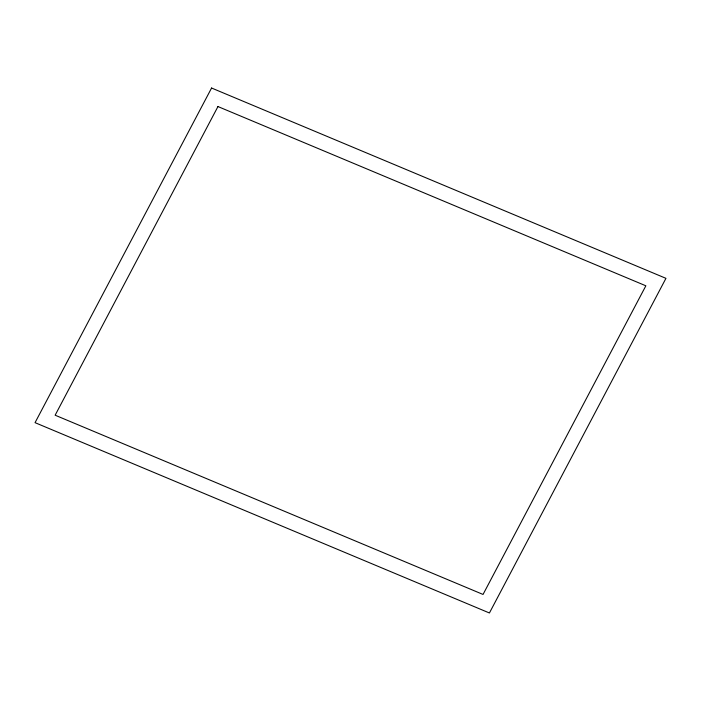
<?xml version="1.0" encoding="UTF-8"?>
<svg xmlns="http://www.w3.org/2000/svg" width="701" height="701" viewBox="0 0 701 701"><rect width="100%" height="100%" fill="white"/><g stroke="black" fill="none" stroke-linecap="round" stroke-linejoin="round"><path stroke-width="1.05" d="M211.579 88.019L35.05 422.659L489.421 612.981L665.95 278.341L211.579 88.019M217.958 106.552L55.142 415.202L483.042 594.448L645.858 285.798L217.958 106.552"/></g></svg>
